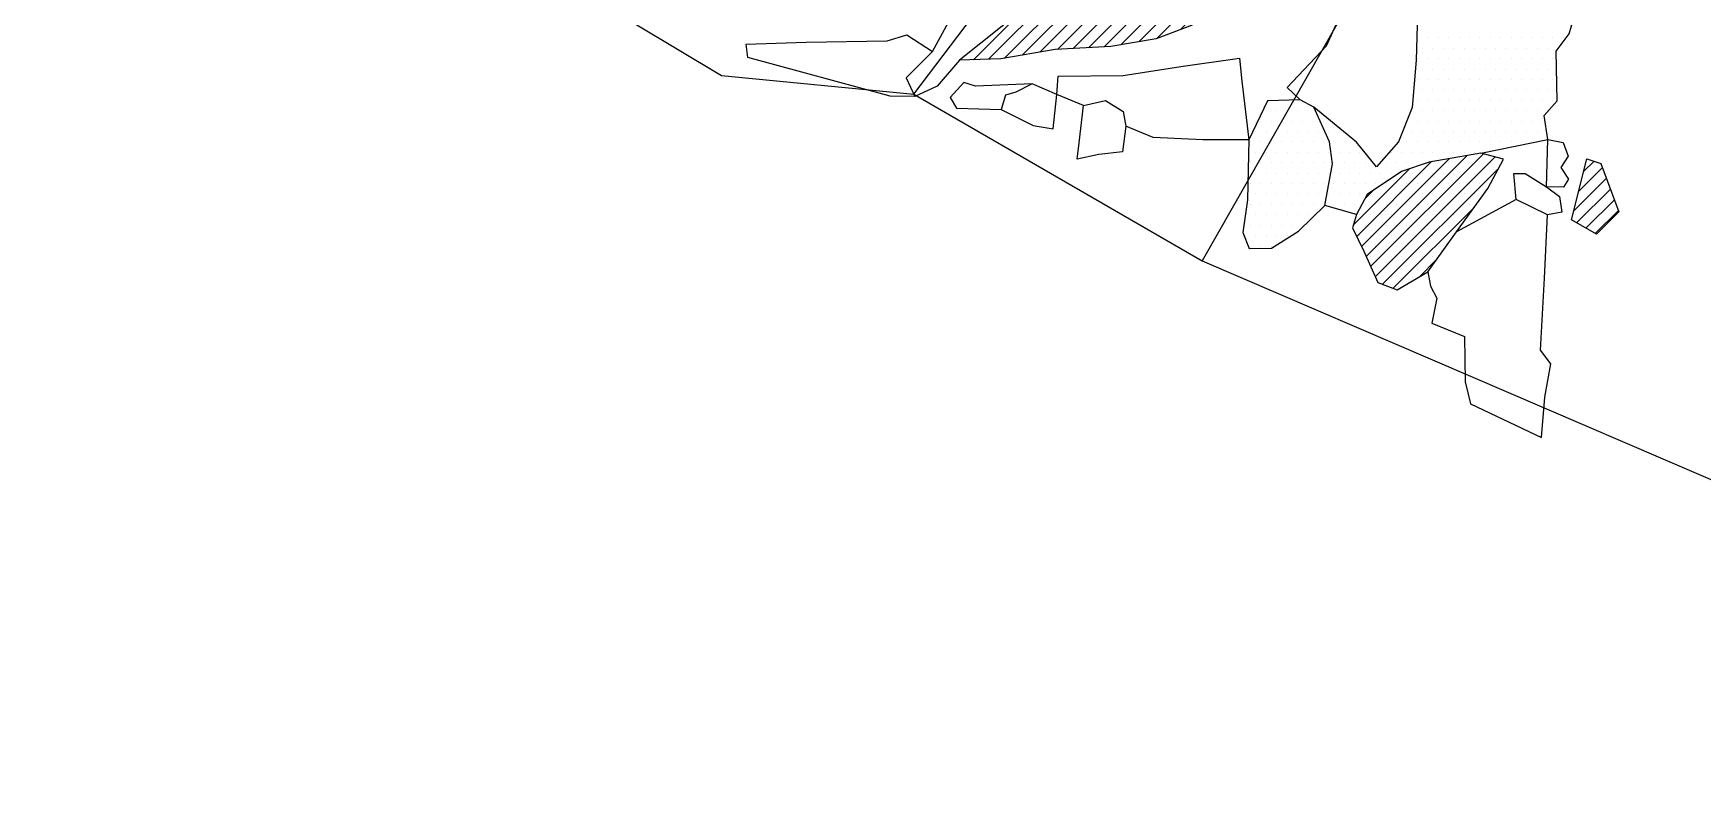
# Model space of a CAD drawing. Header units: metres. Extents: x -12.64 to -9.48, y -12.29 to -8.34.
# Drawn here: x -12.635 to -10.633, y -12.288 to -11.37 of the extents above; entities that cross this region are included whole.
import ezdxf

# ---------------------------------------------------------------- set-up
doc = ezdxf.new("R2010")
doc.units = ezdxf.units.M
doc.header["$LTSCALE"] = 25
doc.header["$MEASUREMENT"] = 0
doc.linetypes.add('STRICHPUNKTX2', pattern=[2, 1, -0.5, 0, -0.5])
doc.layers.get('0').update_dxf_attribs({"linetype": 'CONTINUOUS'})
for name, color, linetype in [('FEUER', 1, 'CONTINUOUS'), ('GRABUNGSGRENZE', 3, 'STRICHPUNKTX2'), ('STEINE', 4, 'CONTINUOUS'), ('STEINESCHRAFF', 4, 'CONTINUOUS')]:
    doc.layers.add(name, color=color, linetype=linetype)

# ---------------------------------------------------------------- blocks, each defined once
blk = doc.blocks.new('*X3')
at = {"color": 0}
for p, q in [((-1097.5, -1137.5), (-1097.5, -1137.5)), ((-1096.875, -1138.75), (-1096.875, -1138.75)), ((-1096.25, -1137.5), (-1096.25, -1137.5)), ((-1095.625, -1138.75), (-1095.625, -1138.75)), ((-1095, -1137.5), (-1095, -1137.5)), ((-1094.375, -1138.75), (-1094.375, -1138.75)), ((-1093.75, -1137.5), (-1093.75, -1137.5)), ((-1093.125, -1138.75), (-1093.125, -1138.75)), ((-1092.5, -1137.5), (-1092.5, -1137.5)), ((-1091.875, -1138.75), (-1091.875, -1138.75)), ((-1091.25, -1137.5), (-1091.25, -1137.5)), ((-1090.625, -1138.75), (-1090.625, -1138.75)), ((-1090, -1137.5), (-1090, -1137.5)), ((-1089.375, -1138.75), (-1089.375, -1138.75)), ((-1088.75, -1137.5), (-1088.75, -1137.5)), ((-1088.125, -1138.75), (-1088.125, -1138.75)), ((-1087.5, -1137.5), (-1087.5, -1137.5)), ((-1086.875, -1138.75), (-1086.875, -1138.75)), ((-1086.25, -1137.5), (-1086.25, -1137.5)), ((-1085.625, -1138.75), (-1085.625, -1138.75)), ((-1085, -1137.5), (-1085, -1137.5)), ((-1084.375, -1138.75), (-1084.375, -1138.75)), ((-1083.75, -1137.5), (-1083.75, -1137.5)), ((-1083.125, -1138.75), (-1083.125, -1138.75)), ((-1082.5, -1137.5), (-1082.5, -1137.5)), ((-1081.875, -1138.75), (-1081.875, -1138.75)), ((-1081.25, -1137.5), (-1081.25, -1137.5)), ((-1080.625, -1138.75), (-1080.625, -1138.75)), ((-1080, -1137.5), (-1080, -1137.5)), ((-1097.5, -1140), (-1097.5, -1140)), ((-1096.25, -1140), (-1096.25, -1140)), ((-1095, -1140), (-1095, -1140)), ((-1093.75, -1140), (-1093.75, -1140)), ((-1092.5, -1140), (-1092.5, -1140)), ((-1091.25, -1140), (-1091.25, -1140)), ((-1090, -1140), (-1090, -1140)), ((-1088.75, -1140), (-1088.75, -1140)), ((-1087.5, -1140), (-1087.5, -1140)), ((-1086.25, -1140), (-1086.25, -1140)), ((-1085, -1140), (-1085, -1140)), ((-1083.75, -1140), (-1083.75, -1140)), ((-1082.5, -1140), (-1082.5, -1140)), ((-1081.25, -1140), (-1081.25, -1140)), ((-1097.5, -1142.5), (-1097.5, -1142.5)), ((-1096.875, -1141.25), (-1096.875, -1141.25)), ((-1096.25, -1142.5), (-1096.25, -1142.5)), ((-1095.625, -1141.25), (-1095.625, -1141.25)), ((-1095, -1142.5), (-1095, -1142.5)), ((-1094.375, -1141.25), (-1094.375, -1141.25)), ((-1093.75, -1142.5), (-1093.75, -1142.5)), ((-1093.125, -1141.25), (-1093.125, -1141.25)), ((-1092.5, -1142.5), (-1092.5, -1142.5)), ((-1091.875, -1141.25), (-1091.875, -1141.25)), ((-1091.25, -1142.5), (-1091.25, -1142.5)), ((-1090.625, -1141.25), (-1090.625, -1141.25)), ((-1090, -1142.5), (-1090, -1142.5)), ((-1089.375, -1141.25), (-1089.375, -1141.25)), ((-1088.75, -1142.5), (-1088.75, -1142.5)), ((-1088.125, -1141.25), (-1088.125, -1141.25)), ((-1087.5, -1142.5), (-1087.5, -1142.5)), ((-1086.875, -1141.25), (-1086.875, -1141.25)), ((-1086.25, -1142.5), (-1086.25, -1142.5)), ((-1085.625, -1141.25), (-1085.625, -1141.25)), ((-1085, -1142.5), (-1085, -1142.5)), ((-1084.375, -1141.25), (-1084.375, -1141.25)), ((-1083.75, -1142.5), (-1083.75, -1142.5)), ((-1083.125, -1141.25), (-1083.125, -1141.25)), ((-1082.5, -1142.5), (-1082.5, -1142.5)), ((-1081.875, -1141.25), (-1081.875, -1141.25)), ((-1081.25, -1142.5), (-1081.25, -1142.5)), ((-1112.5, -1145), (-1112.5, -1145)), ((-1097.5, -1145), (-1097.5, -1145)), ((-1096.875, -1143.75), (-1096.875, -1143.75)), ((-1096.25, -1145), (-1096.25, -1145)), ((-1095.625, -1143.75), (-1095.625, -1143.75)), ((-1095, -1145), (-1095, -1145)), ((-1094.375, -1143.75), (-1094.375, -1143.75)), ((-1093.75, -1145), (-1093.75, -1145)), ((-1093.125, -1143.75), (-1093.125, -1143.75)), ((-1092.5, -1145), (-1092.5, -1145)), ((-1091.875, -1143.75), (-1091.875, -1143.75)), ((-1091.25, -1145), (-1091.25, -1145)), ((-1090.625, -1143.75), (-1090.625, -1143.75)), ((-1090, -1145), (-1090, -1145)), ((-1089.375, -1143.75), (-1089.375, -1143.75)), ((-1088.75, -1145), (-1088.75, -1145)), ((-1088.125, -1143.75), (-1088.125, -1143.75)), ((-1087.5, -1145), (-1087.5, -1145)), ((-1086.875, -1143.75), (-1086.875, -1143.75)), ((-1086.25, -1145), (-1086.25, -1145)), ((-1085.625, -1143.75), (-1085.625, -1143.75)), ((-1085, -1145), (-1085, -1145)), ((-1084.375, -1143.75), (-1084.375, -1143.75)), ((-1083.75, -1145), (-1083.75, -1145)), ((-1083.125, -1143.75), (-1083.125, -1143.75)), ((-1082.5, -1145), (-1082.5, -1145)), ((-1081.875, -1143.75), (-1081.875, -1143.75)), ((-1081.25, -1145), (-1081.25, -1145)), ((-1115.625, -1146.25), (-1115.625, -1146.25)), ((-1114.375, -1146.25), (-1114.375, -1146.25)), ((-1113.125, -1146.25), (-1113.125, -1146.25)), ((-1111.875, -1146.25), (-1111.875, -1146.25)), ((-1110.625, -1146.25), (-1110.625, -1146.25)), ((-1098.125, -1146.25), (-1098.125, -1146.25)), ((-1096.875, -1146.25), (-1096.875, -1146.25)), ((-1095.625, -1146.25), (-1095.625, -1146.25)), ((-1094.375, -1146.25), (-1094.375, -1146.25)), ((-1093.125, -1146.25), (-1093.125, -1146.25)), ((-1091.875, -1146.25), (-1091.875, -1146.25)), ((-1090.625, -1146.25), (-1090.625, -1146.25)), ((-1089.375, -1146.25), (-1089.375, -1146.25)), ((-1088.125, -1146.25), (-1088.125, -1146.25)), ((-1086.875, -1146.25), (-1086.875, -1146.25)), ((-1085.625, -1146.25), (-1085.625, -1146.25)), ((-1084.375, -1146.25), (-1084.375, -1146.25)), ((-1083.125, -1146.25), (-1083.125, -1146.25)), ((-1081.875, -1146.25), (-1081.875, -1146.25)), ((-1116.875, -1148.75), (-1116.875, -1148.75)), ((-1116.25, -1147.5), (-1116.25, -1147.5)), ((-1115.625, -1148.75), (-1115.625, -1148.75)), ((-1115, -1147.5), (-1115, -1147.5)), ((-1114.375, -1148.75), (-1114.375, -1148.75)), ((-1113.75, -1147.5), (-1113.75, -1147.5)), ((-1113.125, -1148.75), (-1113.125, -1148.75)), ((-1112.5, -1147.5), (-1112.5, -1147.5)), ((-1111.875, -1148.75), (-1111.875, -1148.75)), ((-1111.25, -1147.5), (-1111.25, -1147.5)), ((-1110.625, -1148.75), (-1110.625, -1148.75)), ((-1110, -1147.5), (-1110, -1147.5)), ((-1109.375, -1148.75), (-1109.375, -1148.75)), ((-1108.75, -1147.5), (-1108.75, -1147.5)), ((-1108.125, -1148.75), (-1108.125, -1148.75)), ((-1106.875, -1148.75), (-1106.875, -1148.75)), ((-1098.75, -1147.5), (-1098.75, -1147.5)), ((-1098.125, -1148.75), (-1098.125, -1148.75)), ((-1097.5, -1147.5), (-1097.5, -1147.5)), ((-1096.875, -1148.75), (-1096.875, -1148.75)), ((-1096.25, -1147.5), (-1096.25, -1147.5)), ((-1095.625, -1148.75), (-1095.625, -1148.75)), ((-1095, -1147.5), (-1095, -1147.5)), ((-1094.375, -1148.75), (-1094.375, -1148.75)), ((-1093.75, -1147.5), (-1093.75, -1147.5)), ((-1093.125, -1148.75), (-1093.125, -1148.75)), ((-1092.5, -1147.5), (-1092.5, -1147.5)), ((-1091.875, -1148.75), (-1091.875, -1148.75)), ((-1091.25, -1147.5), (-1091.25, -1147.5)), ((-1090.625, -1148.75), (-1090.625, -1148.75)), ((-1090, -1147.5), (-1090, -1147.5)), ((-1089.375, -1148.75), (-1089.375, -1148.75)), ((-1088.75, -1147.5), (-1088.75, -1147.5)), ((-1088.125, -1148.75), (-1088.125, -1148.75)), ((-1087.5, -1147.5), (-1087.5, -1147.5)), ((-1086.875, -1148.75), (-1086.875, -1148.75)), ((-1086.25, -1147.5), (-1086.25, -1147.5)), ((-1085.625, -1148.75), (-1085.625, -1148.75)), ((-1085, -1147.5), (-1085, -1147.5)), ((-1084.375, -1148.75), (-1084.375, -1148.75)), ((-1083.75, -1147.5), (-1083.75, -1147.5)), ((-1083.125, -1148.75), (-1083.125, -1148.75)), ((-1082.5, -1147.5), (-1082.5, -1147.5)), ((-1117.5, -1150), (-1117.5, -1150)), ((-1116.25, -1150), (-1116.25, -1150)), ((-1115, -1150), (-1115, -1150)), ((-1113.75, -1150), (-1113.75, -1150)), ((-1112.5, -1150), (-1112.5, -1150)), ((-1111.25, -1150), (-1111.25, -1150)), ((-1110, -1150), (-1110, -1150)), ((-1108.75, -1150), (-1108.75, -1150)), ((-1107.5, -1150), (-1107.5, -1150)), ((-1106.25, -1150), (-1106.25, -1150)), ((-1105, -1150), (-1105, -1150)), ((-1098.75, -1150), (-1098.75, -1150)), ((-1097.5, -1150), (-1097.5, -1150)), ((-1096.25, -1150), (-1096.25, -1150)), ((-1095, -1150), (-1095, -1150)), ((-1093.75, -1150), (-1093.75, -1150)), ((-1092.5, -1150), (-1092.5, -1150)), ((-1091.25, -1150), (-1091.25, -1150)), ((-1090, -1150), (-1090, -1150)), ((-1088.75, -1150), (-1088.75, -1150)), ((-1087.5, -1150), (-1087.5, -1150)), ((-1086.25, -1150), (-1086.25, -1150)), ((-1085, -1150), (-1085, -1150)), ((-1083.75, -1150), (-1083.75, -1150)), ((-1117.5, -1152.5), (-1117.5, -1152.5)), ((-1116.875, -1151.25), (-1116.875, -1151.25)), ((-1116.25, -1152.5), (-1116.25, -1152.5)), ((-1115.625, -1151.25), (-1115.625, -1151.25)), ((-1115, -1152.5), (-1115, -1152.5)), ((-1114.375, -1151.25), (-1114.375, -1151.25)), ((-1113.75, -1152.5), (-1113.75, -1152.5)), ((-1113.125, -1151.25), (-1113.125, -1151.25)), ((-1112.5, -1152.5), (-1112.5, -1152.5)), ((-1111.875, -1151.25), (-1111.875, -1151.25)), ((-1111.25, -1152.5), (-1111.25, -1152.5)), ((-1110.625, -1151.25), (-1110.625, -1151.25)), ((-1110, -1152.5), (-1110, -1152.5)), ((-1109.375, -1151.25), (-1109.375, -1151.25)), ((-1108.75, -1152.5), (-1108.75, -1152.5)), ((-1108.125, -1151.25), (-1108.125, -1151.25)), ((-1107.5, -1152.5), (-1107.5, -1152.5)), ((-1106.875, -1151.25), (-1106.875, -1151.25)), ((-1106.25, -1152.5), (-1106.25, -1152.5)), ((-1105.625, -1151.25), (-1105.625, -1151.25)), ((-1105, -1152.5), (-1105, -1152.5)), ((-1104.375, -1151.25), (-1104.375, -1151.25)), ((-1103.75, -1152.5), (-1103.75, -1152.5)), ((-1101.25, -1152.5), (-1101.25, -1152.5)), ((-1100.625, -1151.25), (-1100.625, -1151.25)), ((-1100, -1152.5), (-1100, -1152.5)), ((-1099.375, -1151.25), (-1099.375, -1151.25)), ((-1098.75, -1152.5), (-1098.75, -1152.5)), ((-1098.125, -1151.25), (-1098.125, -1151.25)), ((-1097.5, -1152.5), (-1097.5, -1152.5)), ((-1096.875, -1151.25), (-1096.875, -1151.25)), ((-1096.25, -1152.5), (-1096.25, -1152.5)), ((-1095.625, -1151.25), (-1095.625, -1151.25)), ((-1095, -1152.5), (-1095, -1152.5)), ((-1094.375, -1151.25), (-1094.375, -1151.25)), ((-1093.75, -1152.5), (-1093.75, -1152.5)), ((-1093.125, -1151.25), (-1093.125, -1151.25)), ((-1092.5, -1152.5), (-1092.5, -1152.5)), ((-1091.875, -1151.25), (-1091.875, -1151.25)), ((-1091.25, -1152.5), (-1091.25, -1152.5)), ((-1090.625, -1151.25), (-1090.625, -1151.25)), ((-1090, -1152.5), (-1090, -1152.5)), ((-1089.375, -1151.25), (-1089.375, -1151.25)), ((-1088.75, -1152.5), (-1088.75, -1152.5)), ((-1087.5, -1152.5), (-1087.5, -1152.5)), ((-1117.5, -1155), (-1117.5, -1155)), ((-1116.875, -1153.75), (-1116.875, -1153.75)), ((-1116.25, -1155), (-1116.25, -1155)), ((-1115.625, -1153.75), (-1115.625, -1153.75)), ((-1115, -1155), (-1115, -1155)), ((-1114.375, -1153.75), (-1114.375, -1153.75)), ((-1113.75, -1155), (-1113.75, -1155)), ((-1113.125, -1153.75), (-1113.125, -1153.75)), ((-1112.5, -1155), (-1112.5, -1155)), ((-1111.875, -1153.75), (-1111.875, -1153.75)), ((-1111.25, -1155), (-1111.25, -1155)), ((-1110.625, -1153.75), (-1110.625, -1153.75)), ((-1110, -1155), (-1110, -1155)), ((-1109.375, -1153.75), (-1109.375, -1153.75)), ((-1108.75, -1155), (-1108.75, -1155)), ((-1108.125, -1153.75), (-1108.125, -1153.75)), ((-1107.5, -1155), (-1107.5, -1155)), ((-1106.875, -1153.75), (-1106.875, -1153.75)), ((-1106.25, -1155), (-1106.25, -1155)), ((-1105.625, -1153.75), (-1105.625, -1153.75)), ((-1105, -1155), (-1105, -1155)), ((-1104.375, -1153.75), (-1104.375, -1153.75)), ((-1103.75, -1155), (-1103.75, -1155)), ((-1103.125, -1153.75), (-1103.125, -1153.75)), ((-1102.5, -1155), (-1102.5, -1155)), ((-1101.875, -1153.75), (-1101.875, -1153.75)), ((-1101.25, -1155), (-1101.25, -1155)), ((-1100.625, -1153.75), (-1100.625, -1153.75)), ((-1100, -1155), (-1100, -1155)), ((-1099.375, -1153.75), (-1099.375, -1153.75)), ((-1098.75, -1155), (-1098.75, -1155)), ((-1098.125, -1153.75), (-1098.125, -1153.75)), ((-1097.5, -1155), (-1097.5, -1155)), ((-1096.875, -1153.75), (-1096.875, -1153.75)), ((-1096.25, -1155), (-1096.25, -1155)), ((-1095.625, -1153.75), (-1095.625, -1153.75)), ((-1095, -1155), (-1095, -1155)), ((-1094.375, -1153.75), (-1094.375, -1153.75)), ((-1093.75, -1155), (-1093.75, -1155)), ((-1093.125, -1153.75), (-1093.125, -1153.75)), ((-1092.5, -1155), (-1092.5, -1155)), ((-1091.875, -1153.75), (-1091.875, -1153.75)), ((-1091.25, -1155), (-1091.25, -1155)), ((-1090.625, -1153.75), (-1090.625, -1153.75)), ((-1090, -1155), (-1090, -1155)), ((-1089.375, -1153.75), (-1089.375, -1153.75)), ((-1088.75, -1155), (-1088.75, -1155)), ((-1088.125, -1153.75), (-1088.125, -1153.75)), ((-1116.875, -1156.25), (-1116.875, -1156.25)), ((-1115.625, -1156.25), (-1115.625, -1156.25)), ((-1114.375, -1156.25), (-1114.375, -1156.25)), ((-1113.125, -1156.25), (-1113.125, -1156.25)), ((-1111.875, -1156.25), (-1111.875, -1156.25)), ((-1110.625, -1156.25), (-1110.625, -1156.25)), ((-1109.375, -1156.25), (-1109.375, -1156.25)), ((-1108.125, -1156.25), (-1108.125, -1156.25)), ((-1106.875, -1156.25), (-1106.875, -1156.25)), ((-1105.625, -1156.25), (-1105.625, -1156.25)), ((-1104.375, -1156.25), (-1104.375, -1156.25)), ((-1103.125, -1156.25), (-1103.125, -1156.25)), ((-1101.875, -1156.25), (-1101.875, -1156.25)), ((-1100.625, -1156.25), (-1100.625, -1156.25)), ((-1099.375, -1156.25), (-1099.375, -1156.25)), ((-1098.125, -1156.25), (-1098.125, -1156.25)), ((-1096.875, -1156.25), (-1096.875, -1156.25)), ((-1095.625, -1156.25), (-1095.625, -1156.25)), ((-1094.375, -1156.25), (-1094.375, -1156.25)), ((-1093.125, -1156.25), (-1093.125, -1156.25)), ((-1091.875, -1156.25), (-1091.875, -1156.25)), ((-1090.625, -1156.25), (-1090.625, -1156.25)), ((-1117.5, -1157.5), (-1117.5, -1157.5)), ((-1116.875, -1158.75), (-1116.875, -1158.75)), ((-1116.25, -1157.5), (-1116.25, -1157.5)), ((-1115.625, -1158.75), (-1115.625, -1158.75)), ((-1115, -1157.5), (-1115, -1157.5)), ((-1114.375, -1158.75), (-1114.375, -1158.75)), ((-1113.75, -1157.5), (-1113.75, -1157.5)), ((-1113.125, -1158.75), (-1113.125, -1158.75)), ((-1112.5, -1157.5), (-1112.5, -1157.5)), ((-1111.875, -1158.75), (-1111.875, -1158.75)), ((-1111.25, -1157.5), (-1111.25, -1157.5)), ((-1110.625, -1158.75), (-1110.625, -1158.75)), ((-1110, -1157.5), (-1110, -1157.5)), ((-1108.75, -1157.5), (-1108.75, -1157.5)), ((-1107.5, -1157.5), (-1107.5, -1157.5)), ((-1106.25, -1157.5), (-1106.25, -1157.5)), ((-1105, -1157.5), (-1105, -1157.5)), ((-1104.375, -1158.75), (-1104.375, -1158.75)), ((-1103.75, -1157.5), (-1103.75, -1157.5)), ((-1103.125, -1158.75), (-1103.125, -1158.75)), ((-1102.5, -1157.5), (-1102.5, -1157.5)), ((-1101.875, -1158.75), (-1101.875, -1158.75)), ((-1101.25, -1157.5), (-1101.25, -1157.5)), ((-1100.625, -1158.75), (-1100.625, -1158.75)), ((-1100, -1157.5), (-1100, -1157.5)), ((-1099.375, -1158.75), (-1099.375, -1158.75)), ((-1098.75, -1157.5), (-1098.75, -1157.5)), ((-1098.125, -1158.75), (-1098.125, -1158.75)), ((-1097.5, -1157.5), (-1097.5, -1157.5)), ((-1096.875, -1158.75), (-1096.875, -1158.75)), ((-1096.25, -1157.5), (-1096.25, -1157.5)), ((-1095.625, -1158.75), (-1095.625, -1158.75)), ((-1095, -1157.5), (-1095, -1157.5)), ((-1094.375, -1158.75), (-1094.375, -1158.75)), ((-1093.75, -1157.5), (-1093.75, -1157.5)), ((-1093.125, -1158.75), (-1093.125, -1158.75)), ((-1092.5, -1157.5), (-1092.5, -1157.5)), ((-1091.875, -1158.75), (-1091.875, -1158.75)), ((-1091.25, -1157.5), (-1091.25, -1157.5)), ((-1117.5, -1160), (-1117.5, -1160)), ((-1116.25, -1160), (-1116.25, -1160)), ((-1115, -1160), (-1115, -1160)), ((-1113.75, -1160), (-1113.75, -1160)), ((-1112.5, -1160), (-1112.5, -1160)), ((-1111.25, -1160), (-1111.25, -1160)), ((-1105, -1160), (-1105, -1160)), ((-1103.75, -1160), (-1103.75, -1160)), ((-1102.5, -1160), (-1102.5, -1160)), ((-1101.25, -1160), (-1101.25, -1160)), ((-1100, -1160), (-1100, -1160)), ((-1098.75, -1160), (-1098.75, -1160)), ((-1097.5, -1160), (-1097.5, -1160)), ((-1096.25, -1160), (-1096.25, -1160)), ((-1095, -1160), (-1095, -1160)), ((-1093.75, -1160), (-1093.75, -1160)), ((-1092.5, -1160), (-1092.5, -1160)), ((-1118.125, -1161.25), (-1118.125, -1161.25)), ((-1117.5, -1162.5), (-1117.5, -1162.5)), ((-1116.875, -1161.25), (-1116.875, -1161.25)), ((-1116.25, -1162.5), (-1116.25, -1162.5)), ((-1115.625, -1161.25), (-1115.625, -1161.25)), ((-1115, -1162.5), (-1115, -1162.5)), ((-1114.375, -1161.25), (-1114.375, -1161.25)), ((-1113.125, -1161.25), (-1113.125, -1161.25)), ((-1104.375, -1161.25), (-1104.375, -1161.25)), ((-1103.75, -1162.5), (-1103.75, -1162.5)), ((-1103.125, -1161.25), (-1103.125, -1161.25)), ((-1102.5, -1162.5), (-1102.5, -1162.5)), ((-1101.875, -1161.25), (-1101.875, -1161.25)), ((-1101.25, -1162.5), (-1101.25, -1162.5)), ((-1100.625, -1161.25), (-1100.625, -1161.25)), ((-1100, -1162.5), (-1100, -1162.5)), ((-1099.375, -1161.25), (-1099.375, -1161.25)), ((-1098.75, -1162.5), (-1098.75, -1162.5)), ((-1098.125, -1161.25), (-1098.125, -1161.25)), ((-1097.5, -1162.5), (-1097.5, -1162.5)), ((-1096.875, -1161.25), (-1096.875, -1161.25)), ((-1096.25, -1162.5), (-1096.25, -1162.5)), ((-1095.625, -1161.25), (-1095.625, -1161.25)), ((-1095, -1162.5), (-1095, -1162.5)), ((-1094.375, -1161.25), (-1094.375, -1161.25)), ((-1103.125, -1163.75), (-1103.125, -1163.75)), ((-1102.5, -1165), (-1102.5, -1165)), ((-1101.875, -1163.75), (-1101.875, -1163.75)), ((-1101.25, -1165), (-1101.25, -1165)), ((-1100.625, -1163.75), (-1100.625, -1163.75)), ((-1100, -1165), (-1100, -1165)), ((-1099.375, -1163.75), (-1099.375, -1163.75)), ((-1098.75, -1165), (-1098.75, -1165)), ((-1098.125, -1163.75), (-1098.125, -1163.75)), ((-1097.5, -1165), (-1097.5, -1165)), ((-1096.875, -1163.75), (-1096.875, -1163.75)), ((-1096.25, -1165), (-1096.25, -1165)), ((-1095.625, -1163.75), (-1095.625, -1163.75)), ((-1101.875, -1166.25), (-1101.875, -1166.25)), ((-1100.625, -1166.25), (-1100.625, -1166.25)), ((-1099.375, -1166.25), (-1099.375, -1166.25)), ((-1098.125, -1166.25), (-1098.125, -1166.25)), ((-1100, -1167.5), (-1100, -1167.5))]:
    blk.add_line(p, q, dxfattribs=at)
blk = doc.blocks.new('*X6')
at = {"color": 0}
for p, q in [((-1121.46, -1109.09), (-1119.11, -1106.74)), ((-1120, -1105.85), (-1119.99, -1105.85)), ((-1121.21, -1110.6), (-1118.24, -1107.63)), ((-1120.88, -1112.04), (-1117.41, -1108.58)), ((-1120.41, -1113.34), (-1116.89, -1109.82)), ((-1119.77, -1114.46), (-1116.37, -1111.07)), ((-1150.75, -1140.14), (-1137.51, -1126.9)), ((-1148.92, -1140.08), (-1136.47, -1127.63)), ((-1147.04, -1139.97), (-1135.43, -1128.36)), ((-1144.9, -1139.6), (-1134.4, -1129.1)), ((-1141.23, -1128.86), (-1139.61, -1127.23)), ((-1142.76, -1139.23), (-1133.39, -1129.85)), ((-1140.66, -1138.9), (-1132.37, -1130.6)), ((-1138.79, -1138.79), (-1131.36, -1131.36)), ((-1136.93, -1138.69), (-1130.34, -1132.11)), ((-1135.06, -1138.59), (-1129.33, -1132.86)), ((-1133.04, -1138.34), (-1128.31, -1133.62)), ((-1130.91, -1137.98), (-1127.26, -1134.33)), ((-1128.75, -1137.59), (-1126.16, -1135)), ((-1125.91, -1136.52), (-1125.05, -1135.66)), ((-1104.77, -1161.34), (-1095.83, -1152.39)), ((-1104.2, -1162.54), (-1093.69, -1152.02)), ((-1103.64, -1163.75), (-1091.55, -1151.66)), ((-1103.1, -1164.97), (-1089.57, -1151.44)), ((-1102.55, -1166.19), (-1088.17, -1151.81)), ((-1101.68, -1167.09), (-1087.73, -1153.14)), ((-1078.14, -1155.92), (-1075.3, -1153.08)), ((-1077.55, -1153.57), (-1076.29, -1152.31)), ((-1105.16, -1159.96), (-1098.44, -1153.24)), ((-1078.72, -1158.27), (-1074.82, -1154.37)), ((-1103.8, -1156.83), (-1102.81, -1155.84)), ((-1078.39, -1159.71), (-1074.34, -1155.66)), ((-1077.27, -1160.35), (-1073.87, -1156.95)), ((-1100.39, -1167.56), (-1090.69, -1157.86)), ((-1076.15, -1161), (-1073.39, -1158.24)), ((-1097.25, -1166.2), (-1095.18, -1164.12))]:
    blk.add_line(p, q, dxfattribs=at)

msp = doc.modelspace()

# ---------------------------------------------------------------- linework, layer by layer
at = {"layer": 'GRABUNGSGRENZE', "flags": 128}
for points in [[(-11.6308, -8.3415), (-12.6348, -11.0024), (-12.3083, -11.1148), (-12.1536, -11.2136), (-11.8096, -11.4204)], [(-11.8096, -11.4204), (-11.579, -11.4428), (-11.2331, -11.6429), (-9.7317, -12.2884), (-9.6865, -10.7155), (-9.5565, -10.0305), (-9.4751, -9.22), (-11.6308, -8.3415)], [(-11.579, -11.4428), (-10.9259, -10.5783), (-10.0136, -9.3062), (-9.808, -9.4126), (-10.7666, -10.823), (-11.2331, -11.6429)]]:
    msp.add_lwpolyline(points, dxfattribs=at)
at = {"layer": 'STEINE'}
for points in [[(-11.3507, -11.286), (-11.2772, -11.3405), (-11.2451, -11.3599), (-11.2884, -11.3763), (-11.3425, -11.3855), (-11.4093, -11.3891), (-11.4745, -11.4004), (-11.524, -11.4019)], [(-10.8987, -11.5136), (-10.8186, -11.4973), (-10.8227, -11.4682), (-10.8074, -11.4508), (-10.8085, -11.3912), (-10.7927, -11.3702), (-10.7815, -11.332), (-10.8545, -11.2867), (-10.909, -11.2724), (-10.9764, -11.2796), (-11.0472, -11.3031)], [(-11.5566, -11.3913), (-11.5373, -11.3561), (-11.52, -11.3311), (-11.5067, -11.2923), (-11.4384, -11.3167), (-11.473, -11.3611), (-11.524, -11.4019), (-11.551, -11.4331), (-11.5775, -11.4453)], [(-11.1155, -11.4496), (-11.1313, -11.4348), (-11.0839, -11.3848), (-11.0472, -11.3031), (-10.9748, -11.3459), (-10.9763, -11.402), (-10.9813, -11.4586), (-10.9976, -11.4999), (-11.0241, -11.5301), (-11.0481, -11.5005), (-11.0991, -11.4582)], [(-11.778, -11.3986), (-11.78, -11.3828), (-11.7081, -11.3802), (-11.6107, -11.3786), (-11.5873, -11.3714), (-11.5566, -11.3913), (-11.5882, -11.4229), (-11.5775, -11.4453), (-11.6071, -11.4449), (-11.778, -11.3986)], [(-11.3755, -11.4564), (-11.4072, -11.4432), (-11.4057, -11.4212), (-11.3276, -11.4201), (-11.2588, -11.4094), (-11.1884, -11.3996), (-11.1853, -11.4272), (-11.1771, -11.4975), (-11.2322, -11.4976), (-11.2919, -11.4946), (-11.3245, -11.4813)], [(-11.4368, -11.4304), (-11.5051, -11.433), (-11.5189, -11.4285), (-11.5352, -11.4468), (-11.5275, -11.4596), (-11.474, -11.4611)], [(-11.4072, -11.4432), (-11.4368, -11.4304), (-11.4566, -11.4401), (-11.4689, -11.4437), (-11.474, -11.4611), (-11.4357, -11.4804), (-11.4117, -11.4845), (-11.4072, -11.4432)], [(-11.3831, -11.5207), (-11.3806, -11.5013), (-11.3755, -11.4564), (-11.349, -11.4503), (-11.3276, -11.4635), (-11.3245, -11.4813), (-11.3286, -11.5119), (-11.3571, -11.515), (-11.3831, -11.5207)], [(-11.1771, -11.4975), (-11.1786, -11.5695), (-11.1842, -11.6087), (-11.1765, -11.6281), (-11.15, -11.6276), (-11.1174, -11.6071), (-11.0858, -11.5765), (-11.0766, -11.5265), (-11.0802, -11.5), (-11.0991, -11.4582), (-11.1155, -11.4496), (-11.1547, -11.4506), (-11.1771, -11.4975)], [(-10.8201, -11.5539), (-10.8186, -11.4973), (-10.8002, -11.5008), (-10.7941, -11.5171), (-10.8028, -11.5309), (-10.7936, -11.5447), (-10.7997, -11.5544), (-10.8201, -11.5539)], [(-11.048, -11.5872), (-11.0526, -11.603), (-11.0393, -11.631), (-11.0225, -11.6688), (-10.999, -11.6774), (-10.9623, -11.656), (-10.9282, -11.608), (-10.8905, -11.556), (-10.8716, -11.5208), (-10.8987, -11.5136), (-10.9609, -11.5244), (-10.994, -11.5356), (-11.0353, -11.5632), (-11.048, -11.5872)], [(-10.7717, -11.5202), (-10.7548, -11.5258), (-10.7334, -11.5839), (-10.7599, -11.6109), (-10.79, -11.5936), (-10.7717, -11.5202)], [(-10.8563, -11.5692), (-10.8594, -11.5381), (-10.8456, -11.5381), (-10.8201, -11.5539), (-10.8043, -11.5656), (-10.8017, -11.5844), (-10.819, -11.5875)], [(-10.9623, -11.656), (-10.9592, -11.6733), (-10.9516, -11.6876), (-10.9576, -11.7177), (-10.9184, -11.7335), (-10.9178, -11.788), (-10.9112, -11.8145), (-10.826, -11.8548), (-10.8219, -11.8063), (-10.8148, -11.7665), (-10.8271, -11.7502), (-10.8225, -11.6635), (-10.819, -11.5875), (-10.8563, -11.5692), (-10.9282, -11.608)], [(-11.048, -11.5872), (-11.0858, -11.5765)]]:
    msp.add_lwpolyline(points, dxfattribs=at)

# ---------------------------------------------------------------- block references
at = {"layer": 'FEUER', "xscale": 0.01, "yscale": 0.01, "zscale": 0.01}
msp.add_blockref('*X6', (0, 0), dxfattribs=at)
at = {"layer": 'STEINESCHRAFF', "xscale": 0.01, "yscale": 0.01, "zscale": 0.01}
msp.add_blockref('*X3', (0, 0), dxfattribs=at)

doc.saveas('drawing.dxf')
